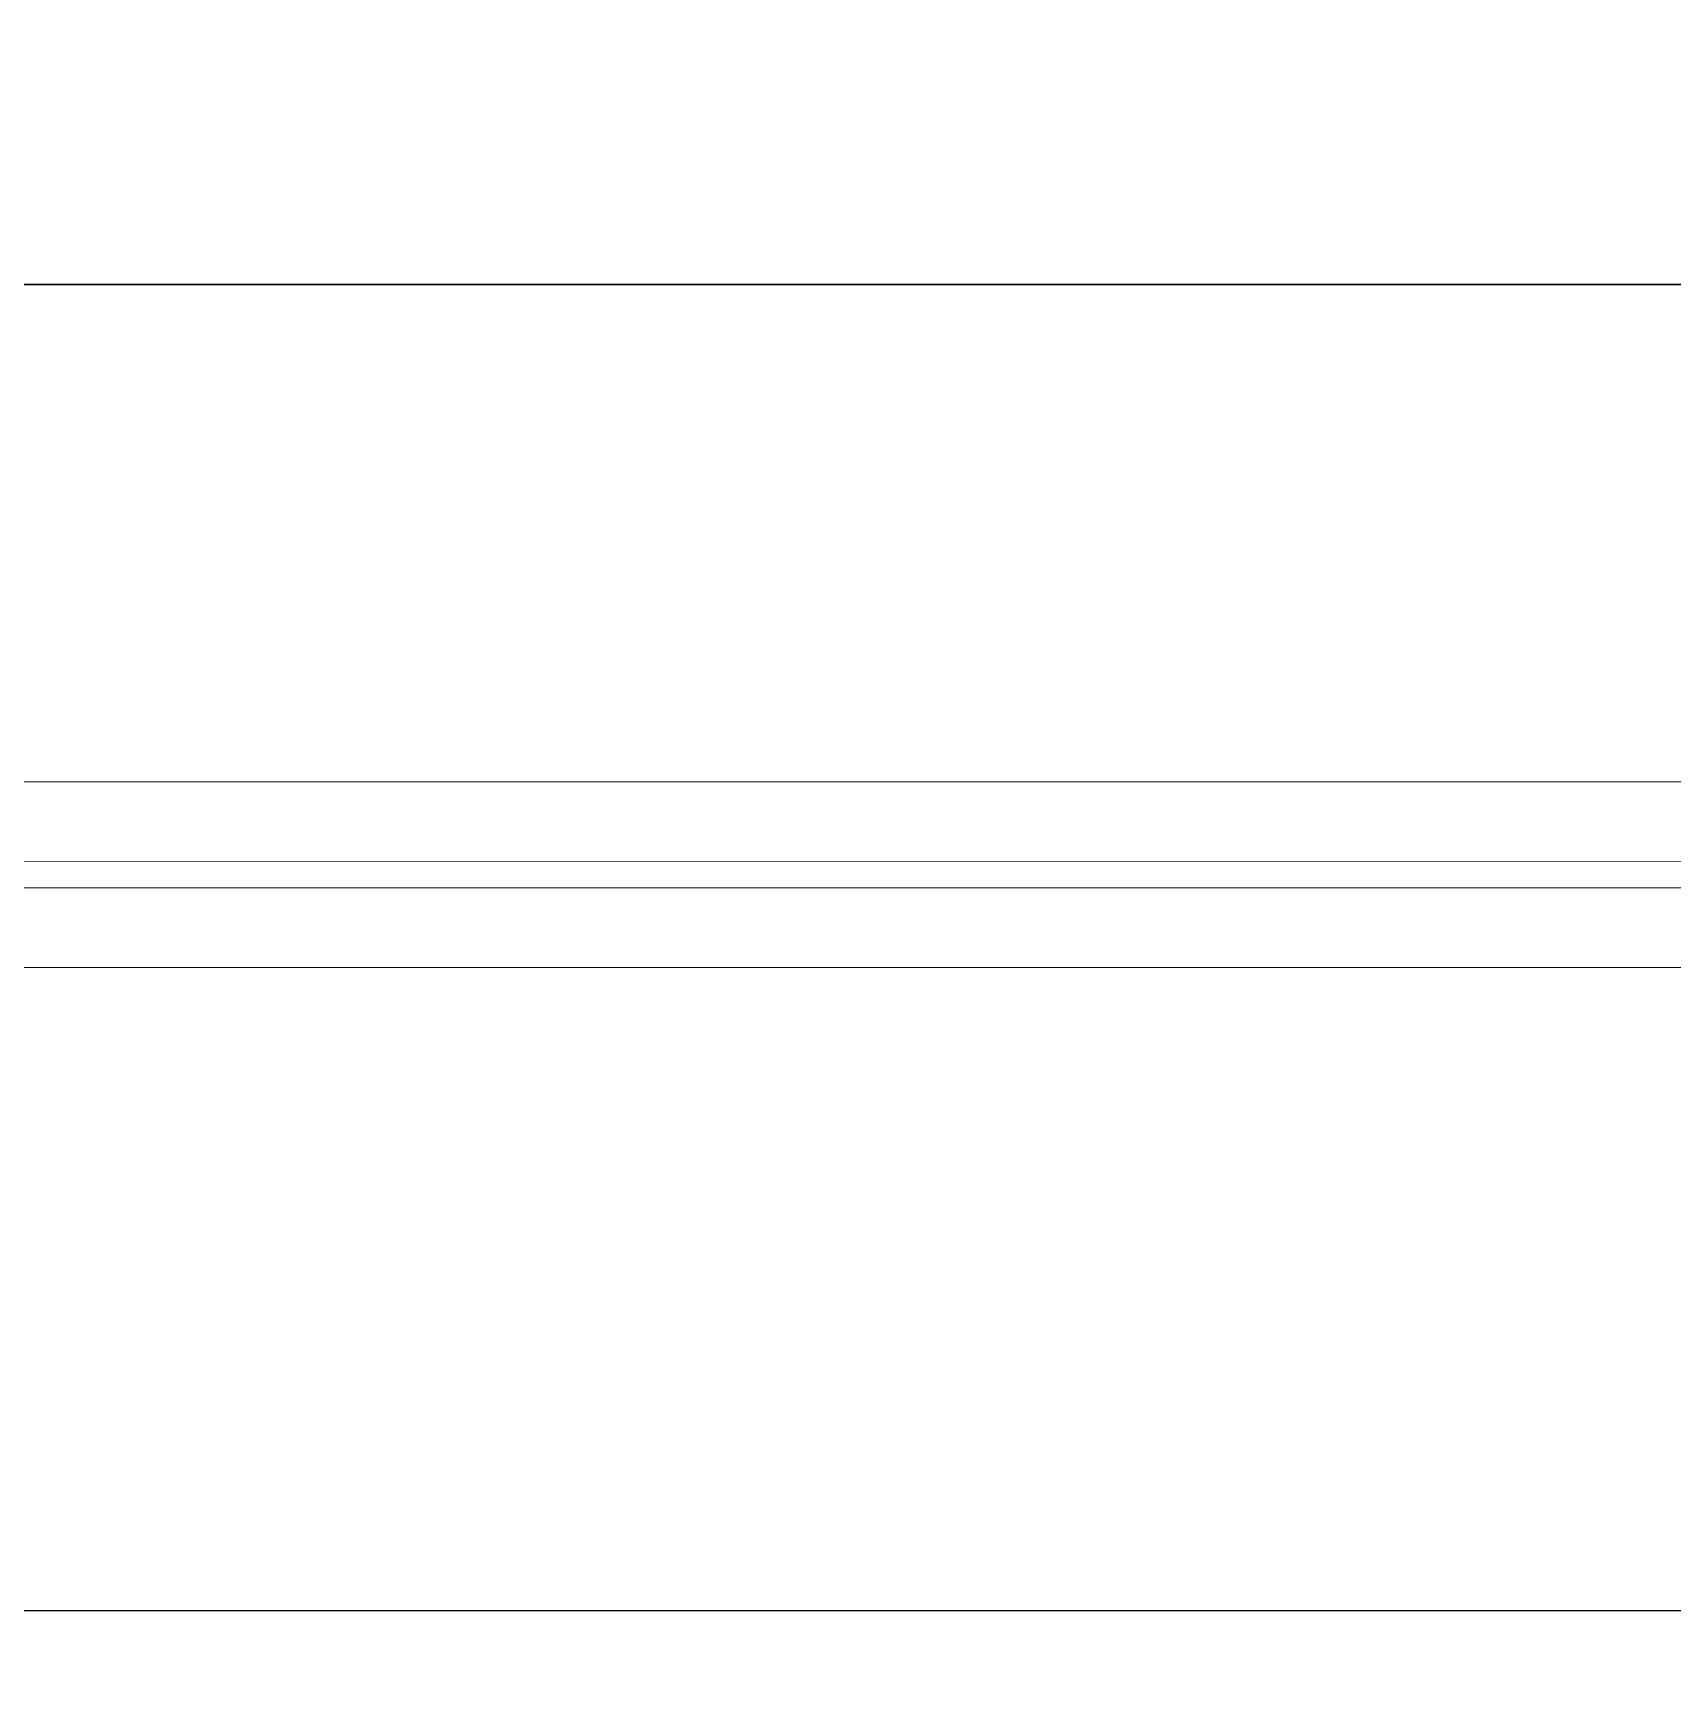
# Model space of a CAD drawing. Header units: millimetres. Extents: x 2258 to 5600, y 711 to 2563.
# Drawn here: x 2618.21 to 2627.76, y 2003.53 to 2013.13 of the extents above; entities that cross this region are included whole.
import ezdxf

# ---------------------------------------------------------------- set-up
doc = ezdxf.new("R2010")
doc.units = ezdxf.units.MM
for name, color, linetype, lineweight in [('HAT', 8, 'Continuous', 18), ('PQI-A-IN-ELEV', 245, 'Continuous', 9), ('PQI-A-IN-FURN', 39, 'Continuous', 13), ('PQI-A-WIN', 140, 'Continuous', 13)]:
    doc.layers.add(name, color=color, linetype=linetype, lineweight=lineweight)

# ---------------------------------------------------------------- blocks, each defined once
blk = doc.blocks.new('w2')
at = {"ltscale": 1000}
for p, q in [((-970.7180705563369, 2.99998422243516), (-1538.000389580535, 2.999984222420608)), ((-970.7180705563369, -9.000015777579392), (-1538.000389580542, -9.000015777593944)), ((-970.7180705563369, -13.00001577757939), (-1538.000389580535, -13.00001577759394)), ((-970.7180705563296, -25.00001577757939), (-1538.000389580542, -25.00001577759394))]:
    blk.add_line(p, q, dxfattribs=at)
at = {"layer": 'PQI-A-IN-ELEV', "ltscale": 1000}
for p, q in [((-1699.999999950109, 100), (1.455191522836685e-11, 100)), ((-1699.99999995008, -100), (-1.455191522836685e-11, -100))]:
    blk.add_line(p, q, dxfattribs=at)

msp = doc.modelspace()

# ---------------------------------------------------------------- linework, layer by layer
at = {"layer": 'HAT', "color": 18, "lineweight": 30, "true_color": 0x000000}
msp.add_line((2666.328172289352, 2011.66405676618), (2556.212946454159, 2011.664816188682), dxfattribs=at)
at = {"layer": 'PQI-A-IN-FURN'}
msp.add_lwpolyline([(2572.612398753084, 2401.067289763989), (2535.355225273725, 2356.354212281117), (2535.355225297574, 2285.57029706805), (2551.001601583836, 2285.569073316624), (2550.962439320563, 2254.079049989553), (2451.803969959727, 2254.079049989553), (2451.803969959727, 2191.30255163398), (2397.823963477966, 2191.30255163398), (2397.82395196499, 2003.936958323287), (2412.182511318095, 2003.936958328113), (2412.182511340809, 1936.357433200579), (2519.386212501404, 1936.357433236602), (2519.387334470492, 2003.936677948378), (2687.392220573427, 2003.936678004859)], dxfattribs=at)

# ---------------------------------------------------------------- block references
at = {"layer": 'PQI-A-WIN', "ltscale": 1000, "xscale": 0.03863196438221001, "yscale": 0.03863196438221001, "zscale": 0.03863196438221001, "rotation": 179.997245771198}
msp.add_blockref('w2', (2571.631595251827, 2007.803311663103), dxfattribs=at)

doc.saveas('drawing.dxf')
